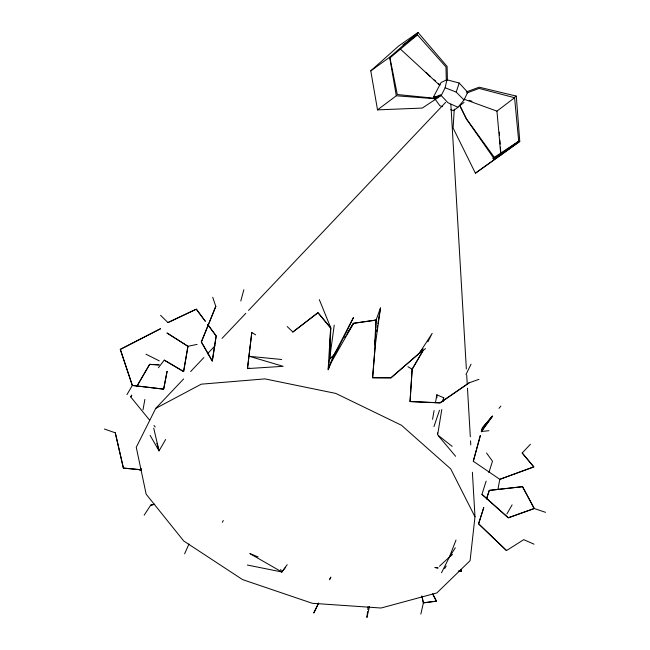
<?xml version="1.0" encoding="UTF-8"?>
<svg xmlns="http://www.w3.org/2000/svg" width="650" height="650" viewBox="0 0 650 650"><rect width="100%" height="100%" fill="white"/><g stroke="black" fill="none" stroke-linecap="round" stroke-linejoin="round"><path stroke-width="0.97" d="M287.235 326.584L292.841 332.02L317.907 312.707L330.623 328.079L329.517 359.182L333.783 355.331L336.383 351.122M427.871 341.827L432.169 333.385L419.25 353.316L422.914 348.839L419.25 353.316L390.983 377.812L372.669 377.691L375.196 345.759L376.09 320.06L380.469 307.962L375.196 345.759L372.556 377.772L390.983 377.812L419.25 353.316L425.555 348.636M319.312 299.618L330.834 327.99L329.582 359.174L333.783 355.331L336.96 350.131M328.185 368.851L330.623 328.079M375.196 345.759L374.709 343.468L376.09 320.06L353.373 323.277L348.083 331.939M454.269 109.062L453.107 128.026L475.402 173.209L519.773 141.448L516.287 96.078L479.164 87.197L466.188 91.983M469.146 382.817L440.026 402.797L410.004 401.521L412.157 369.249L423.15 350.382L412.157 369.249L410.077 401.562L440.082 402.935L469.146 382.817L478.977 379.332M255.653 334.856L251.794 332.524L247.471 368.591L283.132 366.316L249.324 356.314L281.726 359.499M472.387 472.249L474.988 516.799L470.088 560.682L436.857 592.938L381.046 608.018L312.317 603.298L242.515 579.589L183.747 541.003L146.169 494.211L136.256 447.289L155.748 408.371L183.649 378.918M367.567 611.553L366.901 617.5L369.549 606.45M367.794 609.57L368.127 606.596M251.794 332.524L247.471 368.591L249.429 368.071M328.258 368.875L334.23 325.13M374.709 343.468L375.342 339.527M376.626 331.63L376.951 329.664M377.268 327.689L377.593 325.715M377.91 323.741L380.469 307.962M441.797 409.508L437.621 434.907L437.588 432.9M443.081 401.692L443.723 397.784L436.849 394.794L435.476 402.651M197.072 344.394L187.956 346.296L167.074 333.052L187.956 346.296L183.649 371.459L164.255 360.132L158.373 367.762M187.956 346.296L183.552 371.621L164.255 360.132M432.559 419.339L434.102 410.507M143 409.801L144.869 399.433M497.924 489.336L499.826 479.326L533.764 466.814L522.186 453.001L530.424 444.243M167.058 371.288L163.654 389.114L132.332 385.434L120.282 349.432L160.396 328.811M167.107 371.467L163.654 389.171L132.332 385.434L120.323 349.351L160.412 328.778M442.536 106.665L439.806 105.666L433.517 96.923L441.212 95.566L445.136 87.758L446.916 79.779L459.209 83.029L467.716 92.3L464.003 100.011L457.941 107.274L453.432 110.654L450.71 109.655M420.859 614.079L423.386 602.851L421.874 596.099L423.386 602.851L436.321 601.177L432.705 594.035M480.244 435.516L473.273 461.248L499.826 479.326L532.886 467.317M481.276 431.706L482.308 427.895L492.416 416.049L481.398 431.478L488.954 430.706M240.809 300.974L243.856 289.738M473.322 461.273L480.431 435.598M481.479 431.795L482.536 427.984L492.026 416.658M486.143 481.114L481.959 494.284L508.276 517.814L534.235 508.519L545.569 512.338M488.881 472.558L492.489 461.224L486.541 453.017M464.003 100.011L456.202 92.089L459.209 83.029M433.964 426.587L439.489 410.264M442.414 401.627L443.723 397.784M332.012 359.864L328.128 369.842L333.783 355.331L353.527 317.411L330.233 364.195L353.543 323.351L376.09 320.06M441.504 572.764L449.41 557.05L455.999 540.061M212.704 297.253L215.808 306.377L201.435 341.989L212.347 361.059L216.198 335.936L207.773 324.577M215.808 306.377L201.256 341.949L212.225 361.075L216.149 335.944L207.724 324.602M184.608 553.832L188.963 544.001M318.476 603.135L313.771 613.015L318.646 603.184M329.582 579.792L330.866 577.102L329.891 578.858M465.969 374.538L471.055 364.162M433.517 96.923L441.058 82.509L446.916 79.779M222.341 522.275L223.307 520.52M506.911 513.963L512.119 504.863M130.723 396.923L131.722 395.208M165.644 439.489L159.039 450.872L150.101 435.329M131.731 395.249L130.739 396.963L149.565 420.087M126.921 394.656L132.332 385.434M444.632 568.596L446.209 566.028M344.703 337.651L345.743 335.969M346.783 334.287L353.543 323.351M439.473 566.239L449.41 557.05L455.309 547.796M144.17 515.174L150.719 505.148L154.659 504.302M481.398 431.478L492.562 416.146L482.536 427.984M247.341 565.037L281.856 571.967L287.211 564.704M249.738 553.532L281.856 571.967L285.602 567.312M498.981 408.346L500.882 406.079M190.629 371.548L203.881 357.557M207.366 353.876L215.044 345.776M222.016 338.414L245.741 313.381M248.528 310.44L445.616 102.399M440.034 96.322L422.281 108.071L377.528 109.874L370.768 70.858L398.653 45.988L418.048 32.5L447.111 66.454L447.411 80.364M370.768 70.858L389.659 57.249L418.048 32.5M446.298 80.096L445.973 66.983L417.438 34.848L389.951 57.931L397.296 94.526L434.395 98.231L440.481 94.713M449.41 557.05L452.506 554.483M460.249 105.365L464.027 102.424M292.841 332.02L318.037 312.699L330.834 327.99M513.874 97.914L516.287 96.078M463.994 99.166L496.949 111.134L514.589 97.719L518.7 141.245L493.342 159.161M377.528 109.874L396.305 95.778L435.256 98.735L441.041 95.257M492.659 158.413L518.7 141.245M475.402 173.209L519.773 141.448M402.967 44.915L417.438 34.848M434.712 98.889L438.1 96.688M155.748 408.371L201.264 384.174L264.932 378.885L335.749 393.412L401.456 425.246L450.718 468.894L474.988 516.799M167.952 322.571L196.332 309.164L205.368 321.336L196.292 309.197L167.952 322.571L160.558 315.299M466.936 92.942L479.091 88.416L514.589 97.719M534.235 508.519L522.535 486.696L489.263 490.425L486.501 499.013L489.263 490.376L522.527 486.663L534.235 508.519L508.292 517.774L481.918 494.366M150.719 505.148L154.659 504.319M423.386 602.851L436.483 601.104L432.843 593.978M159.388 364.853L149.614 364.317L136.687 386.628L149.662 364.406L158.47 364.959M141.57 469.763L123.411 468.041L115.286 432.811L104.431 429.032M141.537 469.861L123.37 468.13L115.286 432.811M459.339 571.082L461.281 571.366L460.842 569.384M458.331 570.96L461.24 571.391L460.801 569.416M469.113 100.303L471.981 101.286M445.136 87.758L456.202 92.089M250.672 553.906L258.148 556.952M534.04 544.188L523.754 539.654L506.569 550.517L478.595 523.811L483.746 507.601L478.595 523.811L506.431 550.591M457.941 107.274L447.866 102.659L441.212 95.566M145.966 354.193L159.299 360.88M407.94 366.681L412.157 369.249M438.392 435.508L452.164 446.396M434.029 79.796L435.549 81.071M438.571 83.631L440.082 84.906M439.692 85.264L400.416 49.091M426.002 72.337L430.324 76.497M438.262 435.671L455.609 456.292M522.186 453.001L533.837 466.976M153.961 425.49L155.22 427.034M494.244 157.268L466.586 119.064L460.07 105.893M494.552 159.356L466.253 118.796L459.989 106.08M280.678 569.473L281.856 571.967M156.918 443.308L159.039 450.872L153.733 428.204M389.659 57.249L396.305 95.778M496.949 111.134L500.768 154.302M499.33 132.121L499.541 135.119M499.899 140.116L500.175 144.113M500.386 147.111L500.947 155.098M450.881 104.358L466.351 368.956M466.7 375.034L467.236 384.142M467.472 388.196L470.316 436.8M470.551 440.854L470.787 444.901M436.849 394.794L436.906 397.8M141.131 468.853L140.026 470.511L141.139 468.861M437.97 567.962L435.061 567.539L437.97 567.962"/></g></svg>
